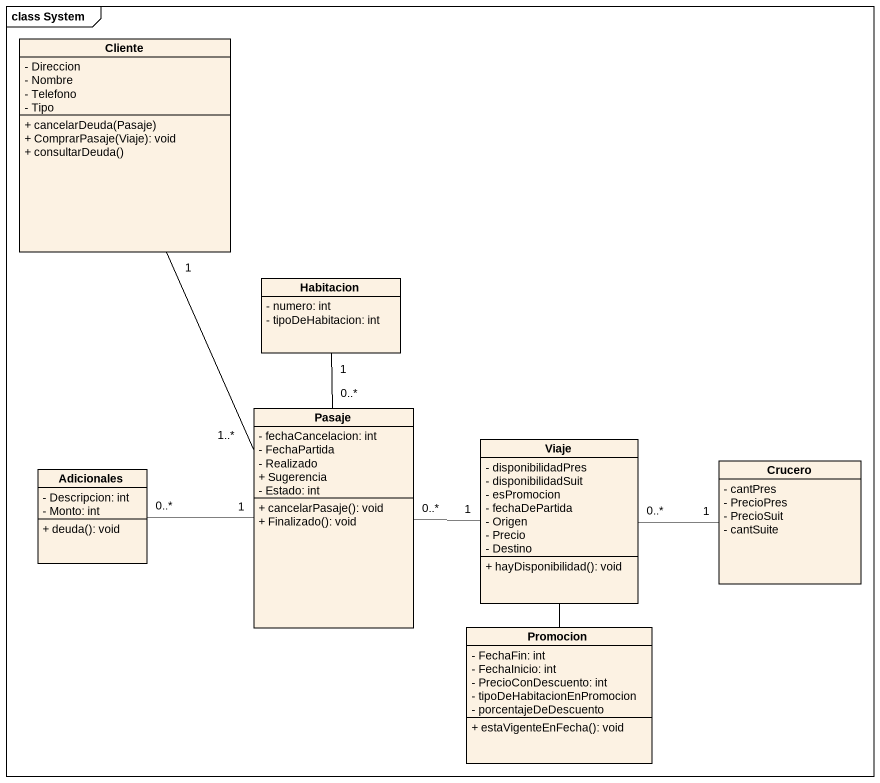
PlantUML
@startuml
mainframe class System
hide circle
hide empty members
skinparam classAttributeIconSize 0
class Cliente {
  - Direccion
  - Nombre
  - Telefono
  - Tipo
  + cancelarDeuda(Pasaje)
  + ComprarPasaje(Viaje): void
  + consultarDeuda()
}
class Habitacion {
  - numero: int
  - tipoDeHabitacion: int
}
class Pasaje {
  - fechaCancelacion: int
  - FechaPartida
  - Realizado
  + Sugerencia
  - Estado: int
  + cancelarPasaje(): void
  + Finalizado(): void
}
class Adicionales {
  - Descripcion: int
  - Monto: int
  + deuda(): void
}
class Viaje {
  - disponibilidadPres
  - disponibilidadSuit
  - esPromocion
  - fechaDePartida
  - Origen
  - Precio
  - Destino
  + hayDisponibilidad(): void
}
class Crucero {
  - cantPres
  - PrecioPres
  - PrecioSuit
  - cantSuite
}
class Promocion {
  - FechaFin: int
  - FechaInicio: int
  - PrecioConDescuento: int
  - tipoDeHabitacionEnPromocion
  - porcentajeDeDescuento
  + estaVigenteEnFecha(): void
}
Habitacion "1" -- "0..*" Pasaje
Pasaje "1..*" -up- "1" Cliente
Pasaje "0..*" -right- "1" Viaje
Adicionales "0..*" -right- "1" Pasaje
Viaje "0..*" -right- "1" Crucero
Viaje -- Promocion
@enduml
